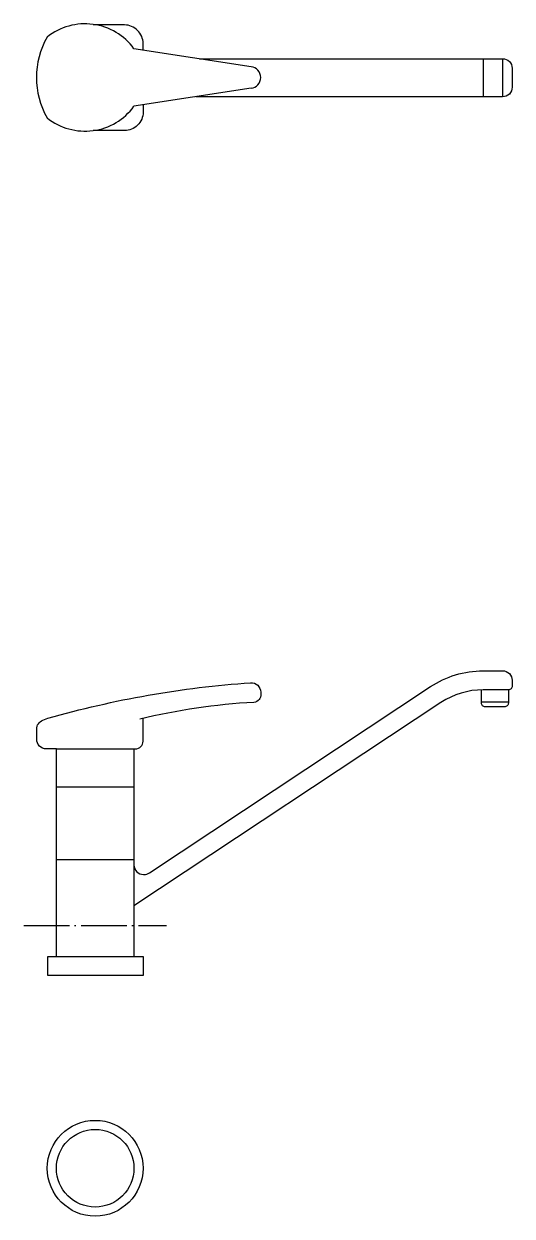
# Model space of a CAD drawing. Header units: millimetres. Extents: x 1016 to 1272, y 369 to 995.
import ezdxf

# ---------------------------------------------------------------- set-up
doc = ezdxf.new("R2010")
doc.units = ezdxf.units.MM
doc.header["$MEASUREMENT"] = 0
doc.linetypes.add('ACAD_ISO04W100', pattern=[30, 24, -3, 0, -3])
doc.layers.add('linee sezione', color=3, linetype='ACAD_ISO04W100')

msp = doc.modelspace()

# ---------------------------------------------------------------- linework, layer by layer
for p, q in [((1135.45, 972.8), (1073.91, 982.26)), ((1135.45, 961.46), (1073.91, 952))]:
    msp.add_line(p, q)
for points in [[(1078.69, 981.23), (1078.69, 985, 0.414214), (1068.96, 994.73), (1052.42, 994.73)], [(1028.33, 988.34, 0.265211), (1028.33, 945.92, 1.493828)], [(1108.23, 976.98), (1267.46, 976.98, -0.414214), (1272.46, 971.98), (1272.46, 961.98, -0.414214), (1267.46, 956.98), (1106.33, 956.98)], [(1135.45, 961.46, 0.881603), (1135.45, 972.8, 2.191256)], [(1078.69, 952.73), (1078.69, 948.97, -0.414214), (1068.96, 939.24), (1052.42, 939.24)], [(1073.91, 553.57), (1073.91, 553.57, 0.414214), (1078.91, 548.57), (1079.13, 548.57, 0.153379), (1081.99, 549.47), (1229.57, 647.22, -0.147311), (1257.18, 655.54), (1267.46, 655.54, -0.414214), (1272.46, 650.54), (1272.46, 647.54, -0.414214), (1270.46, 645.54), (1257.18, 645.54, 0.147311), (1235.1, 638.89), (1073.91, 532.12)], [(1028.69, 630.61, -0.052332), (1135.1, 649.27, -0.434589), (1140.45, 644.28), (1140.45, 643.31, -0.401707), (1136.92, 638.98), (1136.92, 638.98)], [(1270.46, 645.54), (1270.46, 638.59, -0.414214), (1268.46, 636.59), (1258.38, 636.59, -0.414214), (1256.38, 638.59), (1256.38, 645.54)], [(1136.92, 638.98, 0.044905), (1076.92, 630.13, -5.336762)], [(1033.14, 614.55), (1027.83, 614.55, -0.414214), (1022.83, 619.55), (1022.83, 624.9, -0.308692), (1026.01, 629.56), (1028.69, 630.61)], [(1073.91, 614.55), (1074.69, 614.55, 0.414214), (1078.69, 618.55), (1078.69, 630.55)]]:
    msp.add_lwpolyline(points, format="xyb")
for points in [[(1257.18, 976.98), (1257.18, 956.98)], [(1267.46, 976.98), (1267.46, 956.98)], [(1256.38, 639.17), (1270.46, 639.17)], [(1033.14, 505.43), (1033.14, 614.55), (1073.91, 614.55), (1073.91, 505.43)], [(1033.14, 594.61), (1073.91, 594.61)], [(1033.14, 556.46), (1073.91, 556.46)], [(1028.69, 495.54), (1028.69, 505.43), (1078.69, 505.43), (1078.69, 495.54), (1028.69, 495.54)]]:
    msp.add_lwpolyline(points)
for radius in [25.16, 20.38]:
    msp.add_circle((1053.53, 394.3), radius)
for centre, start, end in [((1048.21, 963.45), 36.1996, 128.61461), ((1048.21, 970.81), 231.38539, 323.8004)]:
    msp.add_arc(centre, 31.85, start, end)
at = {"layer": 'linee sezione'}
msp.add_lwpolyline([(1016.08, 521.8), (1090.97, 521.8)], dxfattribs=at)

doc.saveas('drawing.dxf')
